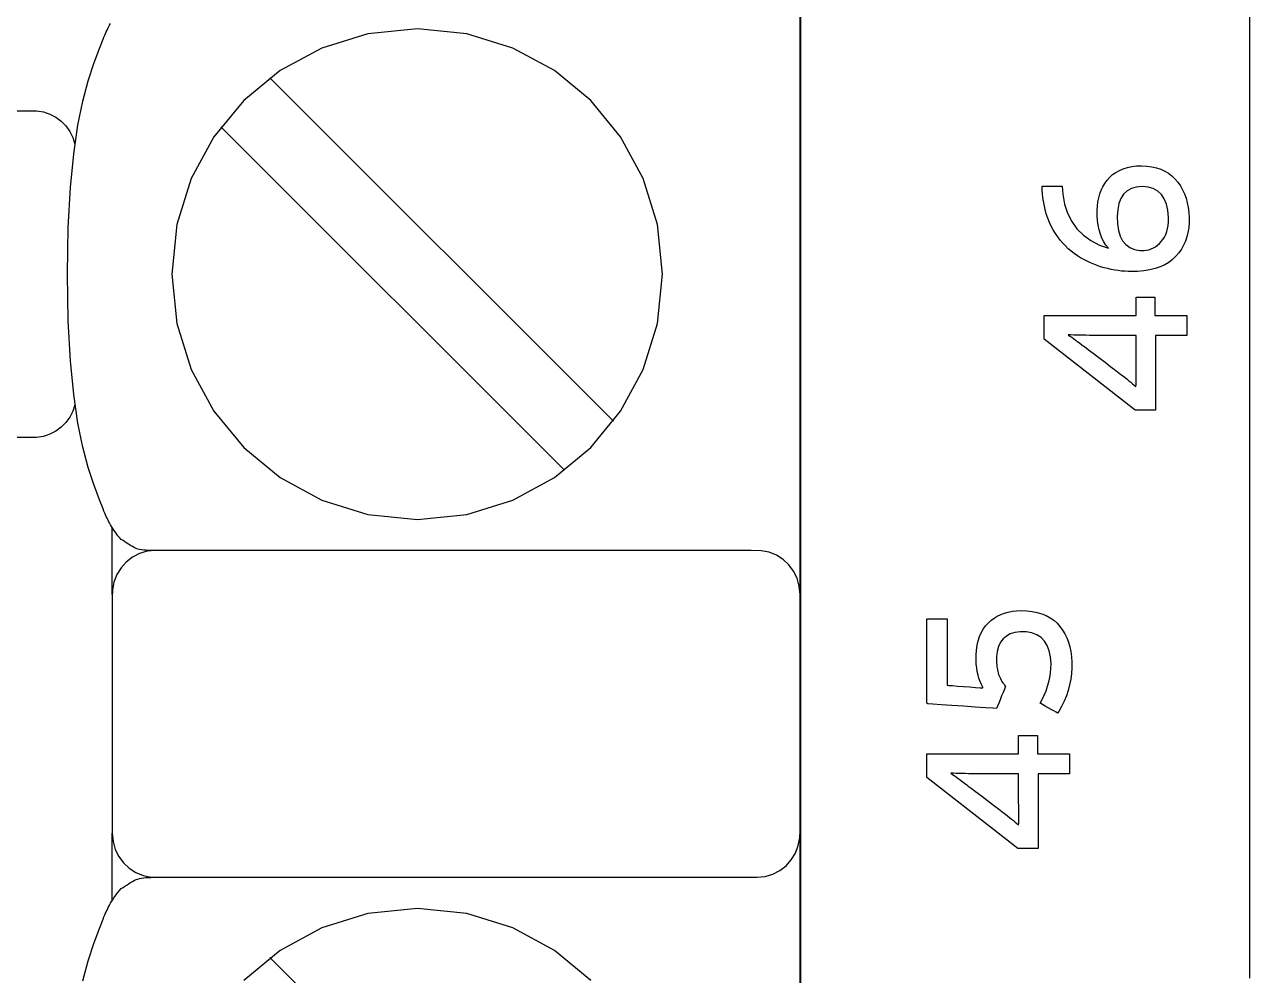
# Model space of a CAD drawing. Extents: x 1 to 47.7, y 0.2 to 35.
# Drawn here: x 37.144 to 37.978, y 17.557 to 18.205 of the extents above; entities that cross this region are included whole.
import ezdxf

# ---------------------------------------------------------------- set-up
doc = ezdxf.new("R2010")
doc.units = 0
doc.header["$MEASUREMENT"] = 0
for name, color, linetype in [('7_1__EMPTY_IO_BOARD_POSITI', 7, 'CONTINUOUS'), ('7_2___8__INDEPENDENT_INPUT', 7, 'CONTINUOUS'), ('7_3___8__OPTOISO_INDEPENDE', 7, 'CONTINUOUS'), ('7_4___24__OPTOISO_INDEPEND', 7, 'CONTINUOUS'), ('7_5___8__INDEPENDENT_INPUT', 7, 'CONTINUOUS'), ('7_6____8__INDEPENDENT_INPU', 7, 'CONTINUOUS'), ('7_7____8__OPTOISO_INDEPEND', 7, 'CONTINUOUS'), ('7_8____8__OPTOISO_INDEPEND', 7, 'CONTINUOUS'), ('8_0_____DWG', 7, 'CONTINUOUS')]:
    doc.layers.add(name, color=color, linetype=linetype)

msp = doc.modelspace()

# ---------------------------------------------------------------- linework, layer by layer
at = {"layer": '7_1__EMPTY_IO_BOARD_POSITI'}
msp.add_lwpolyline([(37.67232, 18.86319), (37.67232, 18.82054), (37.67232, 18.7737), (37.67232, 18.72281), (37.67232, 18.66803), (37.67232, 18.60951), (37.67232, 18.54741), (37.67232, 18.48187), (37.67232, 18.41306), (37.67232, 18.34112), (37.67232, 18.2662), (37.67232, 18.18847), (37.67232, 18.10807), (37.67232, 18.02516), (37.67232, 17.93988), (37.67232, 17.8524), (37.67232, 17.76286), (37.67232, 17.67142), (37.67232, 17.48344)], dxfattribs=at)
at = {"layer": '7_2___8__INDEPENDENT_INPUT'}
for points in [[(37.67225, 17.54006), (37.67225, 17.67347), (37.67225, 17.80331), (37.67225, 17.92914), (37.67225, 18.05052), (37.67225, 18.167), (37.67225, 18.27814), (37.67225, 18.38348), (37.67225, 18.48259), (37.67225, 18.57502), (37.67225, 18.66032), (37.67225, 18.70016), (37.67225, 18.73805), (37.67225, 18.77394), (37.67225, 18.80776), (37.67225, 18.83947), (37.67225, 18.86901)], [(37.23257, 17.84659), (37.23107, 17.84659), (37.2295, 17.84662), (37.2279, 17.84666), (37.2263, 17.84674), (37.22474, 17.84687), (37.22326, 17.84704), (37.22188, 17.84726), (37.22066, 17.84756), (37.21952, 17.84798), (37.21827, 17.84857), (37.21702, 17.84926), (37.21575, 17.85002), (37.21448, 17.85083), (37.21321, 17.85166), (37.21194, 17.8525), (37.21068, 17.85333), (37.20943, 17.85413), (37.20828, 17.85535), (37.20721, 17.85666), (37.20622, 17.85794), (37.20529, 17.8592), (37.20443, 17.86044), (37.20362, 17.86168), (37.20286, 17.86291), (37.20215, 17.86414), (37.20149, 17.86537), (37.20087, 17.86654), (37.20031, 17.86764), (37.19978, 17.86869), (37.19927, 17.86976), (37.19876, 17.87087), (37.19824, 17.87206), (37.19767, 17.87339), (37.19706, 17.87489), (37.19457, 17.88121), (37.19076, 17.89149), (37.18695, 17.90328), (37.18328, 17.91709), (37.17992, 17.93347), (37.17704, 17.95293), (37.17478, 17.976), (37.17331, 18.0032), (37.17278, 18.03506), (37.17331, 18.06692), (37.17478, 18.09412), (37.17704, 18.11719), (37.17992, 18.13665), (37.18328, 18.15302), (37.18695, 18.16684), (37.19076, 18.17863), (37.19457, 18.18891), (37.19706, 18.19522), (37.19767, 18.19672), (37.19824, 18.19805), (37.19876, 18.19925), (37.19927, 18.20036), (37.19978, 18.20142), (37.20031, 18.20248), (37.20087, 18.20357), (37.20149, 18.20474), (37.20215, 18.20598)], [(37.54493, 17.93471), (37.31067, 18.16898)], [(37.112, 18.14643), (37.14424, 18.14643), (37.15174, 18.14636), (37.1564, 18.14563), (37.16079, 18.14418), (37.16483, 18.14207), (37.16847, 18.13936), (37.17166, 18.13611), (37.17433, 18.13239), (37.17643, 18.12826), (37.1779, 18.12378)], [(37.51151, 17.90129), (37.27725, 18.13555)], [(37.1779, 17.946), (37.17641, 17.94157), (37.17429, 17.93748), (37.1716, 17.93379), (37.16841, 17.93058), (37.16477, 17.9279), (37.16073, 17.92581), (37.15637, 17.92438), (37.15173, 17.92366), (37.14424, 17.92359), (37.112, 17.92359)], [(37.20333, 17.8166), (37.20333, 17.86215)], [(37.20333, 17.6082), (37.20333, 17.65374)], [(37.18328, 17.55302), (37.18695, 17.56684), (37.19076, 17.57862), (37.19457, 17.5889), (37.19706, 17.59522), (37.19767, 17.59672), (37.19824, 17.59805), (37.19876, 17.59925), (37.19927, 17.60036), (37.19978, 17.60142), (37.20031, 17.60248), (37.20087, 17.60357), (37.20149, 17.60474), (37.20215, 17.60597), (37.20286, 17.60721), (37.20362, 17.60843), (37.20443, 17.60967), (37.20529, 17.61091), (37.20622, 17.61217), (37.20721, 17.61345), (37.20828, 17.61476), (37.20943, 17.61599), (37.21068, 17.61678), (37.21194, 17.61761), (37.21321, 17.61845), (37.21448, 17.61929), (37.21575, 17.62009), (37.21702, 17.62085), (37.21827, 17.62154), (37.21952, 17.62214), (37.22066, 17.62256), (37.22188, 17.62287), (37.22326, 17.62312), (37.22474, 17.62333), (37.2263, 17.62349), (37.2279, 17.6236), (37.2295, 17.62368), (37.23107, 17.62373), (37.23257, 17.62374)], [(37.52943, 17.55339), (37.50471, 17.57382), (37.47633, 17.58924), (37.44496, 17.59899), (37.41128, 17.60239), (37.37757, 17.59899), (37.34616, 17.58924), (37.31772, 17.57382), (37.29293, 17.55339)], [(37.54493, 17.33471), (37.31067, 17.56897)]]:
    msp.add_lwpolyline(points, dxfattribs=at)
for points in [[(37.41128, 17.86771), (37.44496, 17.87111), (37.47633, 17.88086), (37.50471, 17.89629), (37.52943, 17.91673), (37.54983, 17.94151), (37.56523, 17.96995), (37.57496, 18.00138), (37.57835, 18.03513), (37.57496, 18.06883), (37.56523, 18.10022), (37.54983, 18.12863), (37.52943, 18.15339), (37.50471, 18.17382), (37.47633, 18.18925), (37.44496, 18.199), (37.41128, 18.2024), (37.37757, 18.199), (37.34616, 18.18925), (37.31772, 18.17382), (37.29293, 18.15339), (37.27246, 18.12863), (37.25701, 18.10022), (37.24723, 18.06883), (37.24383, 18.03513), (37.24723, 18.00138), (37.25701, 17.96995), (37.27246, 17.94151), (37.29293, 17.91673), (37.31772, 17.89629), (37.34616, 17.88086), (37.37757, 17.87111)], [(37.23257, 17.84659), (37.22701, 17.84605), (37.2218, 17.84449), (37.21705, 17.84202), (37.21284, 17.83874), (37.20928, 17.83474), (37.20647, 17.83014), (37.20449, 17.82502), (37.20346, 17.81949), (37.20333, 17.81497), (37.20333, 17.80317), (37.20333, 17.78262), (37.20333, 17.7565), (37.20333, 17.72799), (37.20333, 17.70028), (37.20333, 17.67655), (37.20333, 17.65997), (37.20333, 17.65374), (37.20385, 17.64804), (37.20537, 17.6427), (37.20777, 17.63783), (37.21097, 17.63351), (37.21487, 17.62986), (37.21936, 17.62697), (37.22435, 17.62494), (37.22975, 17.62388), (37.23666, 17.62374), (37.26639, 17.62374), (37.31816, 17.62374), (37.38397, 17.62374), (37.45578, 17.62374), (37.52559, 17.62374), (37.58538, 17.62374), (37.62714, 17.62374), (37.64283, 17.62374), (37.6484, 17.62428), (37.6536, 17.62584), (37.65836, 17.62831), (37.66256, 17.63159), (37.66612, 17.63559), (37.66894, 17.6402), (37.67091, 17.64532), (37.67194, 17.65085), (37.67208, 17.65537), (37.67208, 17.66717), (37.67208, 17.68772), (37.67208, 17.71384), (37.67208, 17.74235), (37.67208, 17.77006), (37.67208, 17.79379), (37.67208, 17.81037), (37.67208, 17.8166), (37.67155, 17.8223), (37.67003, 17.82763), (37.66763, 17.83251), (37.66443, 17.83682), (37.66054, 17.84048), (37.65604, 17.84336), (37.65105, 17.84539), (37.64565, 17.84645), (37.63874, 17.84659), (37.60901, 17.84659), (37.55724, 17.84659), (37.49144, 17.84659), (37.41962, 17.84659), (37.34981, 17.84659), (37.29002, 17.84659), (37.24827, 17.84659)]]:
    msp.add_lwpolyline(points, close=True, dxfattribs=at)
at = {"layer": '7_3___8__OPTOISO_INDEPENDE'}
for points in [[(37.67225, 17.54006), (37.67225, 17.67347), (37.67225, 17.80331), (37.67225, 17.92914), (37.67225, 18.05052), (37.67225, 18.167), (37.67225, 18.27814), (37.67225, 18.38348), (37.67225, 18.48259), (37.67225, 18.57502), (37.67225, 18.66032), (37.67225, 18.70016), (37.67225, 18.73805), (37.67225, 18.77394), (37.67225, 18.80776), (37.67225, 18.83947), (37.67225, 18.86901)], [(37.23257, 17.84659), (37.23107, 17.84659), (37.2295, 17.84662), (37.2279, 17.84666), (37.2263, 17.84674), (37.22474, 17.84687), (37.22326, 17.84704), (37.22188, 17.84726), (37.22066, 17.84756), (37.21952, 17.84798), (37.21827, 17.84857), (37.21702, 17.84926), (37.21575, 17.85002), (37.21448, 17.85083), (37.21321, 17.85166), (37.21194, 17.8525), (37.21068, 17.85333), (37.20943, 17.85413), (37.20828, 17.85535), (37.20721, 17.85666), (37.20622, 17.85794), (37.20529, 17.8592), (37.20443, 17.86044), (37.20362, 17.86168), (37.20286, 17.86291), (37.20215, 17.86414), (37.20149, 17.86537), (37.20087, 17.86654), (37.20031, 17.86764), (37.19978, 17.86869), (37.19927, 17.86976), (37.19876, 17.87087), (37.19824, 17.87206), (37.19767, 17.87339), (37.19706, 17.87489), (37.19457, 17.88121), (37.19076, 17.89149), (37.18695, 17.90328), (37.18328, 17.91709), (37.17992, 17.93347), (37.17704, 17.95293), (37.17478, 17.976), (37.17331, 18.0032), (37.17278, 18.03506), (37.17331, 18.06692), (37.17478, 18.09412), (37.17704, 18.11719), (37.17992, 18.13665), (37.18328, 18.15302), (37.18695, 18.16684), (37.19076, 18.17863), (37.19457, 18.18891), (37.19706, 18.19522), (37.19767, 18.19672), (37.19824, 18.19805), (37.19876, 18.19925), (37.19927, 18.20036), (37.19978, 18.20142), (37.20031, 18.20248), (37.20087, 18.20357), (37.20149, 18.20474), (37.20215, 18.20598)], [(37.54493, 17.93471), (37.31067, 18.16898)], [(37.112, 18.14643), (37.14424, 18.14643), (37.15174, 18.14636), (37.1564, 18.14563), (37.16079, 18.14418), (37.16483, 18.14207), (37.16847, 18.13936), (37.17166, 18.13611), (37.17433, 18.13239), (37.17643, 18.12826), (37.1779, 18.12378)], [(37.51151, 17.90129), (37.27725, 18.13555)], [(37.1779, 17.946), (37.17641, 17.94157), (37.17429, 17.93748), (37.1716, 17.93379), (37.16841, 17.93058), (37.16477, 17.9279), (37.16073, 17.92581), (37.15637, 17.92438), (37.15173, 17.92366), (37.14424, 17.92359), (37.112, 17.92359)], [(37.20333, 17.8166), (37.20333, 17.86215)], [(37.20333, 17.6082), (37.20333, 17.65374)], [(37.18328, 17.55302), (37.18695, 17.56684), (37.19076, 17.57862), (37.19457, 17.5889), (37.19706, 17.59522), (37.19767, 17.59672), (37.19824, 17.59805), (37.19876, 17.59925), (37.19927, 17.60036), (37.19978, 17.60142), (37.20031, 17.60248), (37.20087, 17.60357), (37.20149, 17.60474), (37.20215, 17.60597), (37.20286, 17.60721), (37.20362, 17.60843), (37.20443, 17.60967), (37.20529, 17.61091), (37.20622, 17.61217), (37.20721, 17.61345), (37.20828, 17.61476), (37.20943, 17.61599), (37.21068, 17.61678), (37.21194, 17.61761), (37.21321, 17.61845), (37.21448, 17.61929), (37.21575, 17.62009), (37.21702, 17.62085), (37.21827, 17.62154), (37.21952, 17.62214), (37.22066, 17.62256), (37.22188, 17.62287), (37.22326, 17.62312), (37.22474, 17.62333), (37.2263, 17.62349), (37.2279, 17.6236), (37.2295, 17.62368), (37.23107, 17.62373), (37.23257, 17.62374)], [(37.52943, 17.55339), (37.50471, 17.57382), (37.47633, 17.58924), (37.44496, 17.59899), (37.41128, 17.60239), (37.37757, 17.59899), (37.34616, 17.58924), (37.31772, 17.57382), (37.29293, 17.55339)], [(37.54493, 17.33471), (37.31067, 17.56897)]]:
    msp.add_lwpolyline(points, dxfattribs=at)
for points in [[(37.41128, 17.86771), (37.44496, 17.87111), (37.47633, 17.88086), (37.50471, 17.89629), (37.52943, 17.91673), (37.54983, 17.94151), (37.56523, 17.96995), (37.57496, 18.00138), (37.57835, 18.03513), (37.57496, 18.06883), (37.56523, 18.10022), (37.54983, 18.12863), (37.52943, 18.15339), (37.50471, 18.17382), (37.47633, 18.18925), (37.44496, 18.199), (37.41128, 18.2024), (37.37757, 18.199), (37.34616, 18.18925), (37.31772, 18.17382), (37.29293, 18.15339), (37.27246, 18.12863), (37.25701, 18.10022), (37.24723, 18.06883), (37.24383, 18.03513), (37.24723, 18.00138), (37.25701, 17.96995), (37.27246, 17.94151), (37.29293, 17.91673), (37.31772, 17.89629), (37.34616, 17.88086), (37.37757, 17.87111)], [(37.23257, 17.84659), (37.22701, 17.84605), (37.2218, 17.84449), (37.21705, 17.84202), (37.21284, 17.83874), (37.20928, 17.83474), (37.20647, 17.83014), (37.20449, 17.82502), (37.20346, 17.81949), (37.20333, 17.81497), (37.20333, 17.80317), (37.20333, 17.78262), (37.20333, 17.7565), (37.20333, 17.72799), (37.20333, 17.70028), (37.20333, 17.67655), (37.20333, 17.65997), (37.20333, 17.65374), (37.20385, 17.64804), (37.20537, 17.6427), (37.20777, 17.63783), (37.21097, 17.63351), (37.21487, 17.62986), (37.21936, 17.62697), (37.22435, 17.62494), (37.22975, 17.62388), (37.23666, 17.62374), (37.26639, 17.62374), (37.31816, 17.62374), (37.38397, 17.62374), (37.45578, 17.62374), (37.52559, 17.62374), (37.58538, 17.62374), (37.62714, 17.62374), (37.64283, 17.62374), (37.6484, 17.62428), (37.6536, 17.62584), (37.65836, 17.62831), (37.66256, 17.63159), (37.66612, 17.63559), (37.66894, 17.6402), (37.67091, 17.64532), (37.67194, 17.65085), (37.67208, 17.65537), (37.67208, 17.66717), (37.67208, 17.68772), (37.67208, 17.71384), (37.67208, 17.74235), (37.67208, 17.77006), (37.67208, 17.79379), (37.67208, 17.81037), (37.67208, 17.8166), (37.67155, 17.8223), (37.67003, 17.82763), (37.66763, 17.83251), (37.66443, 17.83682), (37.66054, 17.84048), (37.65604, 17.84336), (37.65105, 17.84539), (37.64565, 17.84645), (37.63874, 17.84659), (37.60901, 17.84659), (37.55724, 17.84659), (37.49144, 17.84659), (37.41962, 17.84659), (37.34981, 17.84659), (37.29002, 17.84659), (37.24827, 17.84659)]]:
    msp.add_lwpolyline(points, close=True, dxfattribs=at)
at = {"layer": '7_4___24__OPTOISO_INDEPEND'}
for points in [[(37.67225, 17.54006), (37.67225, 17.67347), (37.67225, 17.80331), (37.67225, 17.92914), (37.67225, 18.05052), (37.67225, 18.167), (37.67225, 18.27814), (37.67225, 18.38348), (37.67225, 18.48259), (37.67225, 18.57502), (37.67225, 18.66032), (37.67225, 18.70016), (37.67225, 18.73805), (37.67225, 18.77394), (37.67225, 18.80776), (37.67225, 18.83947), (37.67225, 18.86901)], [(37.23257, 17.84659), (37.23107, 17.84659), (37.2295, 17.84662), (37.2279, 17.84666), (37.2263, 17.84674), (37.22474, 17.84687), (37.22326, 17.84704), (37.22188, 17.84726), (37.22066, 17.84756), (37.21952, 17.84798), (37.21827, 17.84857), (37.21702, 17.84926), (37.21575, 17.85002), (37.21448, 17.85083), (37.21321, 17.85166), (37.21194, 17.8525), (37.21068, 17.85333), (37.20943, 17.85413), (37.20828, 17.85535), (37.20721, 17.85666), (37.20622, 17.85794), (37.20529, 17.8592), (37.20443, 17.86044), (37.20362, 17.86168), (37.20286, 17.86291), (37.20215, 17.86414), (37.20149, 17.86537), (37.20087, 17.86654), (37.20031, 17.86764), (37.19978, 17.86869), (37.19927, 17.86976), (37.19876, 17.87087), (37.19824, 17.87206), (37.19767, 17.87339), (37.19706, 17.87489), (37.19457, 17.88121), (37.19076, 17.89149), (37.18695, 17.90328), (37.18328, 17.91709), (37.17992, 17.93347), (37.17704, 17.95293), (37.17478, 17.976), (37.17331, 18.0032), (37.17278, 18.03506), (37.17331, 18.06692), (37.17478, 18.09412), (37.17704, 18.11719), (37.17992, 18.13665), (37.18328, 18.15302), (37.18695, 18.16684), (37.19076, 18.17863), (37.19457, 18.18891), (37.19706, 18.19522), (37.19767, 18.19672), (37.19824, 18.19805), (37.19876, 18.19925), (37.19927, 18.20036), (37.19978, 18.20142), (37.20031, 18.20248), (37.20087, 18.20357), (37.20149, 18.20474), (37.20215, 18.20598)], [(37.54493, 17.93471), (37.31067, 18.16898)], [(37.112, 18.14643), (37.14424, 18.14643), (37.15174, 18.14636), (37.1564, 18.14563), (37.16079, 18.14418), (37.16483, 18.14207), (37.16847, 18.13936), (37.17166, 18.13611), (37.17433, 18.13239), (37.17643, 18.12826), (37.1779, 18.12378)], [(37.51151, 17.90129), (37.27725, 18.13555)], [(37.1779, 17.946), (37.17641, 17.94157), (37.17429, 17.93748), (37.1716, 17.93379), (37.16841, 17.93058), (37.16477, 17.9279), (37.16073, 17.92581), (37.15637, 17.92438), (37.15173, 17.92366), (37.14424, 17.92359), (37.112, 17.92359)], [(37.20333, 17.8166), (37.20333, 17.86215)], [(37.20333, 17.6082), (37.20333, 17.65374)], [(37.18328, 17.55302), (37.18695, 17.56684), (37.19076, 17.57862), (37.19457, 17.5889), (37.19706, 17.59522), (37.19767, 17.59672), (37.19824, 17.59805), (37.19876, 17.59925), (37.19927, 17.60036), (37.19978, 17.60142), (37.20031, 17.60248), (37.20087, 17.60357), (37.20149, 17.60474), (37.20215, 17.60597), (37.20286, 17.60721), (37.20362, 17.60843), (37.20443, 17.60967), (37.20529, 17.61091), (37.20622, 17.61217), (37.20721, 17.61345), (37.20828, 17.61476), (37.20943, 17.61599), (37.21068, 17.61678), (37.21194, 17.61761), (37.21321, 17.61845), (37.21448, 17.61929), (37.21575, 17.62009), (37.21702, 17.62085), (37.21827, 17.62154), (37.21952, 17.62214), (37.22066, 17.62256), (37.22188, 17.62287), (37.22326, 17.62312), (37.22474, 17.62333), (37.2263, 17.62349), (37.2279, 17.6236), (37.2295, 17.62368), (37.23107, 17.62373), (37.23257, 17.62374)], [(37.52943, 17.55339), (37.50471, 17.57382), (37.47633, 17.58924), (37.44496, 17.59899), (37.41128, 17.60239), (37.37757, 17.59899), (37.34616, 17.58924), (37.31772, 17.57382), (37.29293, 17.55339)], [(37.54493, 17.33471), (37.31067, 17.56897)]]:
    msp.add_lwpolyline(points, dxfattribs=at)
for points in [[(37.41128, 17.86771), (37.44496, 17.87111), (37.47633, 17.88086), (37.50471, 17.89629), (37.52943, 17.91673), (37.54983, 17.94151), (37.56523, 17.96995), (37.57496, 18.00138), (37.57835, 18.03513), (37.57496, 18.06883), (37.56523, 18.10022), (37.54983, 18.12863), (37.52943, 18.15339), (37.50471, 18.17382), (37.47633, 18.18925), (37.44496, 18.199), (37.41128, 18.2024), (37.37757, 18.199), (37.34616, 18.18925), (37.31772, 18.17382), (37.29293, 18.15339), (37.27246, 18.12863), (37.25701, 18.10022), (37.24723, 18.06883), (37.24383, 18.03513), (37.24723, 18.00138), (37.25701, 17.96995), (37.27246, 17.94151), (37.29293, 17.91673), (37.31772, 17.89629), (37.34616, 17.88086), (37.37757, 17.87111)], [(37.23257, 17.84659), (37.22701, 17.84605), (37.2218, 17.84449), (37.21705, 17.84202), (37.21284, 17.83874), (37.20928, 17.83474), (37.20647, 17.83014), (37.20449, 17.82502), (37.20346, 17.81949), (37.20333, 17.81497), (37.20333, 17.80317), (37.20333, 17.78262), (37.20333, 17.7565), (37.20333, 17.72799), (37.20333, 17.70028), (37.20333, 17.67655), (37.20333, 17.65997), (37.20333, 17.65374), (37.20385, 17.64804), (37.20537, 17.6427), (37.20777, 17.63783), (37.21097, 17.63351), (37.21487, 17.62986), (37.21936, 17.62697), (37.22435, 17.62494), (37.22975, 17.62388), (37.23666, 17.62374), (37.26639, 17.62374), (37.31816, 17.62374), (37.38397, 17.62374), (37.45578, 17.62374), (37.52559, 17.62374), (37.58538, 17.62374), (37.62714, 17.62374), (37.64283, 17.62374), (37.6484, 17.62428), (37.6536, 17.62584), (37.65836, 17.62831), (37.66256, 17.63159), (37.66612, 17.63559), (37.66894, 17.6402), (37.67091, 17.64532), (37.67194, 17.65085), (37.67208, 17.65537), (37.67208, 17.66717), (37.67208, 17.68772), (37.67208, 17.71384), (37.67208, 17.74235), (37.67208, 17.77006), (37.67208, 17.79379), (37.67208, 17.81037), (37.67208, 17.8166), (37.67155, 17.8223), (37.67003, 17.82763), (37.66763, 17.83251), (37.66443, 17.83682), (37.66054, 17.84048), (37.65604, 17.84336), (37.65105, 17.84539), (37.64565, 17.84645), (37.63874, 17.84659), (37.60901, 17.84659), (37.55724, 17.84659), (37.49144, 17.84659), (37.41962, 17.84659), (37.34981, 17.84659), (37.29002, 17.84659), (37.24827, 17.84659)]]:
    msp.add_lwpolyline(points, close=True, dxfattribs=at)
at = {"layer": '7_5___8__INDEPENDENT_INPUT'}
for points in [[(37.67225, 17.54006), (37.67225, 17.67347), (37.67225, 17.80331), (37.67225, 17.92914), (37.67225, 18.05052), (37.67225, 18.167), (37.67225, 18.27814), (37.67225, 18.38348), (37.67225, 18.48259), (37.67225, 18.57502), (37.67225, 18.66032), (37.67225, 18.70016), (37.67225, 18.73805), (37.67225, 18.77394), (37.67225, 18.80776), (37.67225, 18.83947), (37.67225, 18.86901)], [(37.23257, 17.84659), (37.23107, 17.84659), (37.2295, 17.84662), (37.2279, 17.84666), (37.2263, 17.84674), (37.22474, 17.84687), (37.22326, 17.84704), (37.22188, 17.84726), (37.22066, 17.84756), (37.21952, 17.84798), (37.21827, 17.84857), (37.21702, 17.84926), (37.21575, 17.85002), (37.21448, 17.85083), (37.21321, 17.85166), (37.21194, 17.8525), (37.21068, 17.85333), (37.20943, 17.85413), (37.20828, 17.85535), (37.20721, 17.85666), (37.20622, 17.85794), (37.20529, 17.8592), (37.20443, 17.86044), (37.20362, 17.86168), (37.20286, 17.86291), (37.20215, 17.86414), (37.20149, 17.86537), (37.20087, 17.86654), (37.20031, 17.86764), (37.19978, 17.86869), (37.19927, 17.86976), (37.19876, 17.87087), (37.19824, 17.87206), (37.19767, 17.87339), (37.19706, 17.87489), (37.19457, 17.88121), (37.19076, 17.89149), (37.18695, 17.90328), (37.18328, 17.91709), (37.17992, 17.93347), (37.17704, 17.95293), (37.17478, 17.976), (37.17331, 18.0032), (37.17278, 18.03506), (37.17331, 18.06692), (37.17478, 18.09412), (37.17704, 18.11719), (37.17992, 18.13665), (37.18328, 18.15302), (37.18695, 18.16684), (37.19076, 18.17863), (37.19457, 18.18891), (37.19706, 18.19522), (37.19767, 18.19672), (37.19824, 18.19805), (37.19876, 18.19925), (37.19927, 18.20036), (37.19978, 18.20142), (37.20031, 18.20248), (37.20087, 18.20357), (37.20149, 18.20474), (37.20215, 18.20598)], [(37.54493, 17.93471), (37.31067, 18.16898)], [(37.112, 18.14643), (37.14424, 18.14643), (37.15174, 18.14636), (37.1564, 18.14563), (37.16079, 18.14418), (37.16483, 18.14207), (37.16847, 18.13936), (37.17166, 18.13611), (37.17433, 18.13239), (37.17643, 18.12826), (37.1779, 18.12378)], [(37.51151, 17.90129), (37.27725, 18.13555)], [(37.1779, 17.946), (37.17641, 17.94157), (37.17429, 17.93748), (37.1716, 17.93379), (37.16841, 17.93058), (37.16477, 17.9279), (37.16073, 17.92581), (37.15637, 17.92438), (37.15173, 17.92366), (37.14424, 17.92359), (37.112, 17.92359)], [(37.20333, 17.8166), (37.20333, 17.86215)], [(37.20333, 17.6082), (37.20333, 17.65374)], [(37.18328, 17.55302), (37.18695, 17.56684), (37.19076, 17.57862), (37.19457, 17.5889), (37.19706, 17.59522), (37.19767, 17.59672), (37.19824, 17.59805), (37.19876, 17.59925), (37.19927, 17.60036), (37.19978, 17.60142), (37.20031, 17.60248), (37.20087, 17.60357), (37.20149, 17.60474), (37.20215, 17.60597), (37.20286, 17.60721), (37.20362, 17.60843), (37.20443, 17.60967), (37.20529, 17.61091), (37.20622, 17.61217), (37.20721, 17.61345), (37.20828, 17.61476), (37.20943, 17.61599), (37.21068, 17.61678), (37.21194, 17.61761), (37.21321, 17.61845), (37.21448, 17.61929), (37.21575, 17.62009), (37.21702, 17.62085), (37.21827, 17.62154), (37.21952, 17.62214), (37.22066, 17.62256), (37.22188, 17.62287), (37.22326, 17.62312), (37.22474, 17.62333), (37.2263, 17.62349), (37.2279, 17.6236), (37.2295, 17.62368), (37.23107, 17.62373), (37.23257, 17.62374)], [(37.52943, 17.55339), (37.50471, 17.57382), (37.47633, 17.58924), (37.44496, 17.59899), (37.41128, 17.60239), (37.37757, 17.59899), (37.34616, 17.58924), (37.31772, 17.57382), (37.29293, 17.55339)], [(37.54493, 17.33471), (37.31067, 17.56897)]]:
    msp.add_lwpolyline(points, dxfattribs=at)
for points in [[(37.41128, 17.86771), (37.44496, 17.87111), (37.47633, 17.88086), (37.50471, 17.89629), (37.52943, 17.91673), (37.54983, 17.94151), (37.56523, 17.96995), (37.57496, 18.00138), (37.57835, 18.03513), (37.57496, 18.06883), (37.56523, 18.10022), (37.54983, 18.12863), (37.52943, 18.15339), (37.50471, 18.17382), (37.47633, 18.18925), (37.44496, 18.199), (37.41128, 18.2024), (37.37757, 18.199), (37.34616, 18.18925), (37.31772, 18.17382), (37.29293, 18.15339), (37.27246, 18.12863), (37.25701, 18.10022), (37.24723, 18.06883), (37.24383, 18.03513), (37.24723, 18.00138), (37.25701, 17.96995), (37.27246, 17.94151), (37.29293, 17.91673), (37.31772, 17.89629), (37.34616, 17.88086), (37.37757, 17.87111)], [(37.23257, 17.84659), (37.22701, 17.84605), (37.2218, 17.84449), (37.21705, 17.84202), (37.21284, 17.83874), (37.20928, 17.83474), (37.20647, 17.83014), (37.20449, 17.82502), (37.20346, 17.81949), (37.20333, 17.81497), (37.20333, 17.80317), (37.20333, 17.78262), (37.20333, 17.7565), (37.20333, 17.72799), (37.20333, 17.70028), (37.20333, 17.67655), (37.20333, 17.65997), (37.20333, 17.65374), (37.20385, 17.64804), (37.20537, 17.6427), (37.20777, 17.63783), (37.21097, 17.63351), (37.21487, 17.62986), (37.21936, 17.62697), (37.22435, 17.62494), (37.22975, 17.62388), (37.23666, 17.62374), (37.26639, 17.62374), (37.31816, 17.62374), (37.38397, 17.62374), (37.45578, 17.62374), (37.52559, 17.62374), (37.58538, 17.62374), (37.62714, 17.62374), (37.64283, 17.62374), (37.6484, 17.62428), (37.6536, 17.62584), (37.65836, 17.62831), (37.66256, 17.63159), (37.66612, 17.63559), (37.66894, 17.6402), (37.67091, 17.64532), (37.67194, 17.65085), (37.67208, 17.65537), (37.67208, 17.66717), (37.67208, 17.68772), (37.67208, 17.71384), (37.67208, 17.74235), (37.67208, 17.77006), (37.67208, 17.79379), (37.67208, 17.81037), (37.67208, 17.8166), (37.67155, 17.8223), (37.67003, 17.82763), (37.66763, 17.83251), (37.66443, 17.83682), (37.66054, 17.84048), (37.65604, 17.84336), (37.65105, 17.84539), (37.64565, 17.84645), (37.63874, 17.84659), (37.60901, 17.84659), (37.55724, 17.84659), (37.49144, 17.84659), (37.41962, 17.84659), (37.34981, 17.84659), (37.29002, 17.84659), (37.24827, 17.84659)]]:
    msp.add_lwpolyline(points, close=True, dxfattribs=at)
at = {"layer": '7_6____8__INDEPENDENT_INPU'}
for points in [[(37.67225, 17.54006), (37.67225, 17.67347), (37.67225, 17.80331), (37.67225, 17.92914), (37.67225, 18.05052), (37.67225, 18.167), (37.67225, 18.27814), (37.67225, 18.38348), (37.67225, 18.48259), (37.67225, 18.57502), (37.67225, 18.66032), (37.67225, 18.70016), (37.67225, 18.73805), (37.67225, 18.77394), (37.67225, 18.80776), (37.67225, 18.83947), (37.67225, 18.86901)], [(37.23257, 17.84659), (37.23107, 17.84659), (37.2295, 17.84662), (37.2279, 17.84666), (37.2263, 17.84674), (37.22474, 17.84687), (37.22326, 17.84704), (37.22188, 17.84726), (37.22066, 17.84756), (37.21952, 17.84798), (37.21827, 17.84857), (37.21702, 17.84926), (37.21575, 17.85002), (37.21448, 17.85083), (37.21321, 17.85166), (37.21194, 17.8525), (37.21068, 17.85333), (37.20943, 17.85413), (37.20828, 17.85535), (37.20721, 17.85666), (37.20622, 17.85794), (37.20529, 17.8592), (37.20443, 17.86044), (37.20362, 17.86168), (37.20286, 17.86291), (37.20215, 17.86414), (37.20149, 17.86537), (37.20087, 17.86654), (37.20031, 17.86764), (37.19978, 17.86869), (37.19927, 17.86976), (37.19876, 17.87087), (37.19824, 17.87206), (37.19767, 17.87339), (37.19706, 17.87489), (37.19457, 17.88121), (37.19076, 17.89149), (37.18695, 17.90328), (37.18328, 17.91709), (37.17992, 17.93347), (37.17704, 17.95293), (37.17478, 17.976), (37.17331, 18.0032), (37.17278, 18.03506), (37.17331, 18.06692), (37.17478, 18.09412), (37.17704, 18.11719), (37.17992, 18.13665), (37.18328, 18.15302), (37.18695, 18.16684), (37.19076, 18.17863), (37.19457, 18.18891), (37.19706, 18.19522), (37.19767, 18.19672), (37.19824, 18.19805), (37.19876, 18.19925), (37.19927, 18.20036), (37.19978, 18.20142), (37.20031, 18.20248), (37.20087, 18.20357), (37.20149, 18.20474), (37.20215, 18.20598)], [(37.54493, 17.93471), (37.31067, 18.16898)], [(37.112, 18.14643), (37.14424, 18.14643), (37.15174, 18.14636), (37.1564, 18.14563), (37.16079, 18.14418), (37.16483, 18.14207), (37.16847, 18.13936), (37.17166, 18.13611), (37.17433, 18.13239), (37.17643, 18.12826), (37.1779, 18.12378)], [(37.51151, 17.90129), (37.27725, 18.13555)], [(37.1779, 17.946), (37.17641, 17.94157), (37.17429, 17.93748), (37.1716, 17.93379), (37.16841, 17.93058), (37.16477, 17.9279), (37.16073, 17.92581), (37.15637, 17.92438), (37.15173, 17.92366), (37.14424, 17.92359), (37.112, 17.92359)], [(37.20333, 17.8166), (37.20333, 17.86215)], [(37.20333, 17.6082), (37.20333, 17.65374)], [(37.18328, 17.55302), (37.18695, 17.56684), (37.19076, 17.57862), (37.19457, 17.5889), (37.19706, 17.59522), (37.19767, 17.59672), (37.19824, 17.59805), (37.19876, 17.59925), (37.19927, 17.60036), (37.19978, 17.60142), (37.20031, 17.60248), (37.20087, 17.60357), (37.20149, 17.60474), (37.20215, 17.60597), (37.20286, 17.60721), (37.20362, 17.60843), (37.20443, 17.60967), (37.20529, 17.61091), (37.20622, 17.61217), (37.20721, 17.61345), (37.20828, 17.61476), (37.20943, 17.61599), (37.21068, 17.61678), (37.21194, 17.61761), (37.21321, 17.61845), (37.21448, 17.61929), (37.21575, 17.62009), (37.21702, 17.62085), (37.21827, 17.62154), (37.21952, 17.62214), (37.22066, 17.62256), (37.22188, 17.62287), (37.22326, 17.62312), (37.22474, 17.62333), (37.2263, 17.62349), (37.2279, 17.6236), (37.2295, 17.62368), (37.23107, 17.62373), (37.23257, 17.62374)], [(37.52943, 17.55339), (37.50471, 17.57382), (37.47633, 17.58924), (37.44496, 17.59899), (37.41128, 17.60239), (37.37757, 17.59899), (37.34616, 17.58924), (37.31772, 17.57382), (37.29293, 17.55339)], [(37.54493, 17.33471), (37.31067, 17.56897)]]:
    msp.add_lwpolyline(points, dxfattribs=at)
for points in [[(37.41128, 17.86771), (37.44496, 17.87111), (37.47633, 17.88086), (37.50471, 17.89629), (37.52943, 17.91673), (37.54983, 17.94151), (37.56523, 17.96995), (37.57496, 18.00138), (37.57835, 18.03513), (37.57496, 18.06883), (37.56523, 18.10022), (37.54983, 18.12863), (37.52943, 18.15339), (37.50471, 18.17382), (37.47633, 18.18925), (37.44496, 18.199), (37.41128, 18.2024), (37.37757, 18.199), (37.34616, 18.18925), (37.31772, 18.17382), (37.29293, 18.15339), (37.27246, 18.12863), (37.25701, 18.10022), (37.24723, 18.06883), (37.24383, 18.03513), (37.24723, 18.00138), (37.25701, 17.96995), (37.27246, 17.94151), (37.29293, 17.91673), (37.31772, 17.89629), (37.34616, 17.88086), (37.37757, 17.87111)], [(37.23257, 17.84659), (37.22701, 17.84605), (37.2218, 17.84449), (37.21705, 17.84202), (37.21284, 17.83874), (37.20928, 17.83474), (37.20647, 17.83014), (37.20449, 17.82502), (37.20346, 17.81949), (37.20333, 17.81497), (37.20333, 17.80317), (37.20333, 17.78262), (37.20333, 17.7565), (37.20333, 17.72799), (37.20333, 17.70028), (37.20333, 17.67655), (37.20333, 17.65997), (37.20333, 17.65374), (37.20385, 17.64804), (37.20537, 17.6427), (37.20777, 17.63783), (37.21097, 17.63351), (37.21487, 17.62986), (37.21936, 17.62697), (37.22435, 17.62494), (37.22975, 17.62388), (37.23666, 17.62374), (37.26639, 17.62374), (37.31816, 17.62374), (37.38397, 17.62374), (37.45578, 17.62374), (37.52559, 17.62374), (37.58538, 17.62374), (37.62714, 17.62374), (37.64283, 17.62374), (37.6484, 17.62428), (37.6536, 17.62584), (37.65836, 17.62831), (37.66256, 17.63159), (37.66612, 17.63559), (37.66894, 17.6402), (37.67091, 17.64532), (37.67194, 17.65085), (37.67208, 17.65537), (37.67208, 17.66717), (37.67208, 17.68772), (37.67208, 17.71384), (37.67208, 17.74235), (37.67208, 17.77006), (37.67208, 17.79379), (37.67208, 17.81037), (37.67208, 17.8166), (37.67155, 17.8223), (37.67003, 17.82763), (37.66763, 17.83251), (37.66443, 17.83682), (37.66054, 17.84048), (37.65604, 17.84336), (37.65105, 17.84539), (37.64565, 17.84645), (37.63874, 17.84659), (37.60901, 17.84659), (37.55724, 17.84659), (37.49144, 17.84659), (37.41962, 17.84659), (37.34981, 17.84659), (37.29002, 17.84659), (37.24827, 17.84659)]]:
    msp.add_lwpolyline(points, close=True, dxfattribs=at)
at = {"layer": '7_7____8__OPTOISO_INDEPEND'}
for points in [[(37.67225, 17.54006), (37.67225, 17.67347), (37.67225, 17.80331), (37.67225, 17.92914), (37.67225, 18.05052), (37.67225, 18.167), (37.67225, 18.27814), (37.67225, 18.38348), (37.67225, 18.48259), (37.67225, 18.57502), (37.67225, 18.66032), (37.67225, 18.70016), (37.67225, 18.73805), (37.67225, 18.77394), (37.67225, 18.80776), (37.67225, 18.83947), (37.67225, 18.86901)], [(37.23257, 17.84659), (37.23107, 17.84659), (37.2295, 17.84662), (37.2279, 17.84666), (37.2263, 17.84674), (37.22474, 17.84687), (37.22326, 17.84704), (37.22188, 17.84726), (37.22066, 17.84756), (37.21952, 17.84798), (37.21827, 17.84857), (37.21702, 17.84926), (37.21575, 17.85002), (37.21448, 17.85083), (37.21321, 17.85166), (37.21194, 17.8525), (37.21068, 17.85333), (37.20943, 17.85413), (37.20828, 17.85535), (37.20721, 17.85666), (37.20622, 17.85794), (37.20529, 17.8592), (37.20443, 17.86044), (37.20362, 17.86168), (37.20286, 17.86291), (37.20215, 17.86414), (37.20149, 17.86537), (37.20087, 17.86654), (37.20031, 17.86764), (37.19978, 17.86869), (37.19927, 17.86976), (37.19876, 17.87087), (37.19824, 17.87206), (37.19767, 17.87339), (37.19706, 17.87489), (37.19457, 17.88121), (37.19076, 17.89149), (37.18695, 17.90328), (37.18328, 17.91709), (37.17992, 17.93347), (37.17704, 17.95293), (37.17478, 17.976), (37.17331, 18.0032), (37.17278, 18.03506), (37.17331, 18.06692), (37.17478, 18.09412), (37.17704, 18.11719), (37.17992, 18.13665), (37.18328, 18.15302), (37.18695, 18.16684), (37.19076, 18.17863), (37.19457, 18.18891), (37.19706, 18.19522), (37.19767, 18.19672), (37.19824, 18.19805), (37.19876, 18.19925), (37.19927, 18.20036), (37.19978, 18.20142), (37.20031, 18.20248), (37.20087, 18.20357), (37.20149, 18.20474), (37.20215, 18.20598)], [(37.54493, 17.93471), (37.31067, 18.16898)], [(37.112, 18.14643), (37.14424, 18.14643), (37.15174, 18.14636), (37.1564, 18.14563), (37.16079, 18.14418), (37.16483, 18.14207), (37.16847, 18.13936), (37.17166, 18.13611), (37.17433, 18.13239), (37.17643, 18.12826), (37.1779, 18.12378)], [(37.51151, 17.90129), (37.27725, 18.13555)], [(37.1779, 17.946), (37.17641, 17.94157), (37.17429, 17.93748), (37.1716, 17.93379), (37.16841, 17.93058), (37.16477, 17.9279), (37.16073, 17.92581), (37.15637, 17.92438), (37.15173, 17.92366), (37.14424, 17.92359), (37.112, 17.92359)], [(37.20333, 17.8166), (37.20333, 17.86215)], [(37.20333, 17.6082), (37.20333, 17.65374)], [(37.18328, 17.55302), (37.18695, 17.56684), (37.19076, 17.57862), (37.19457, 17.5889), (37.19706, 17.59522), (37.19767, 17.59672), (37.19824, 17.59805), (37.19876, 17.59925), (37.19927, 17.60036), (37.19978, 17.60142), (37.20031, 17.60248), (37.20087, 17.60357), (37.20149, 17.60474), (37.20215, 17.60597), (37.20286, 17.60721), (37.20362, 17.60843), (37.20443, 17.60967), (37.20529, 17.61091), (37.20622, 17.61217), (37.20721, 17.61345), (37.20828, 17.61476), (37.20943, 17.61599), (37.21068, 17.61678), (37.21194, 17.61761), (37.21321, 17.61845), (37.21448, 17.61929), (37.21575, 17.62009), (37.21702, 17.62085), (37.21827, 17.62154), (37.21952, 17.62214), (37.22066, 17.62256), (37.22188, 17.62287), (37.22326, 17.62312), (37.22474, 17.62333), (37.2263, 17.62349), (37.2279, 17.6236), (37.2295, 17.62368), (37.23107, 17.62373), (37.23257, 17.62374)], [(37.52943, 17.55339), (37.50471, 17.57382), (37.47633, 17.58924), (37.44496, 17.59899), (37.41128, 17.60239), (37.37757, 17.59899), (37.34616, 17.58924), (37.31772, 17.57382), (37.29293, 17.55339)], [(37.54493, 17.33471), (37.31067, 17.56897)]]:
    msp.add_lwpolyline(points, dxfattribs=at)
for points in [[(37.41128, 17.86771), (37.44496, 17.87111), (37.47633, 17.88086), (37.50471, 17.89629), (37.52943, 17.91673), (37.54983, 17.94151), (37.56523, 17.96995), (37.57496, 18.00138), (37.57835, 18.03513), (37.57496, 18.06883), (37.56523, 18.10022), (37.54983, 18.12863), (37.52943, 18.15339), (37.50471, 18.17382), (37.47633, 18.18925), (37.44496, 18.199), (37.41128, 18.2024), (37.37757, 18.199), (37.34616, 18.18925), (37.31772, 18.17382), (37.29293, 18.15339), (37.27246, 18.12863), (37.25701, 18.10022), (37.24723, 18.06883), (37.24383, 18.03513), (37.24723, 18.00138), (37.25701, 17.96995), (37.27246, 17.94151), (37.29293, 17.91673), (37.31772, 17.89629), (37.34616, 17.88086), (37.37757, 17.87111)], [(37.23257, 17.84659), (37.22701, 17.84605), (37.2218, 17.84449), (37.21705, 17.84202), (37.21284, 17.83874), (37.20928, 17.83474), (37.20647, 17.83014), (37.20449, 17.82502), (37.20346, 17.81949), (37.20333, 17.81497), (37.20333, 17.80317), (37.20333, 17.78262), (37.20333, 17.7565), (37.20333, 17.72799), (37.20333, 17.70028), (37.20333, 17.67655), (37.20333, 17.65997), (37.20333, 17.65374), (37.20385, 17.64804), (37.20537, 17.6427), (37.20777, 17.63783), (37.21097, 17.63351), (37.21487, 17.62986), (37.21936, 17.62697), (37.22435, 17.62494), (37.22975, 17.62388), (37.23666, 17.62374), (37.26639, 17.62374), (37.31816, 17.62374), (37.38397, 17.62374), (37.45578, 17.62374), (37.52559, 17.62374), (37.58538, 17.62374), (37.62714, 17.62374), (37.64283, 17.62374), (37.6484, 17.62428), (37.6536, 17.62584), (37.65836, 17.62831), (37.66256, 17.63159), (37.66612, 17.63559), (37.66894, 17.6402), (37.67091, 17.64532), (37.67194, 17.65085), (37.67208, 17.65537), (37.67208, 17.66717), (37.67208, 17.68772), (37.67208, 17.71384), (37.67208, 17.74235), (37.67208, 17.77006), (37.67208, 17.79379), (37.67208, 17.81037), (37.67208, 17.8166), (37.67155, 17.8223), (37.67003, 17.82763), (37.66763, 17.83251), (37.66443, 17.83682), (37.66054, 17.84048), (37.65604, 17.84336), (37.65105, 17.84539), (37.64565, 17.84645), (37.63874, 17.84659), (37.60901, 17.84659), (37.55724, 17.84659), (37.49144, 17.84659), (37.41962, 17.84659), (37.34981, 17.84659), (37.29002, 17.84659), (37.24827, 17.84659)]]:
    msp.add_lwpolyline(points, close=True, dxfattribs=at)
at = {"layer": '7_8____8__OPTOISO_INDEPEND'}
for points in [[(37.67225, 17.54006), (37.67225, 17.67347), (37.67225, 17.80331), (37.67225, 17.92914), (37.67225, 18.05052), (37.67225, 18.167), (37.67225, 18.27814), (37.67225, 18.38348), (37.67225, 18.48259), (37.67225, 18.57502), (37.67225, 18.66032), (37.67225, 18.70016), (37.67225, 18.73805), (37.67225, 18.77394), (37.67225, 18.80776), (37.67225, 18.83947), (37.67225, 18.86901)], [(37.23257, 17.84659), (37.23107, 17.84659), (37.2295, 17.84662), (37.2279, 17.84666), (37.2263, 17.84674), (37.22474, 17.84687), (37.22326, 17.84704), (37.22188, 17.84726), (37.22066, 17.84756), (37.21952, 17.84798), (37.21827, 17.84857), (37.21702, 17.84926), (37.21575, 17.85002), (37.21448, 17.85083), (37.21321, 17.85166), (37.21194, 17.8525), (37.21068, 17.85333), (37.20943, 17.85413), (37.20828, 17.85535), (37.20721, 17.85666), (37.20622, 17.85794), (37.20529, 17.8592), (37.20443, 17.86044), (37.20362, 17.86168), (37.20286, 17.86291), (37.20215, 17.86414), (37.20149, 17.86537), (37.20087, 17.86654), (37.20031, 17.86764), (37.19978, 17.86869), (37.19927, 17.86976), (37.19876, 17.87087), (37.19824, 17.87206), (37.19767, 17.87339), (37.19706, 17.87489), (37.19457, 17.88121), (37.19076, 17.89149), (37.18695, 17.90328), (37.18328, 17.91709), (37.17992, 17.93347), (37.17704, 17.95293), (37.17478, 17.976), (37.17331, 18.0032), (37.17278, 18.03506), (37.17331, 18.06692), (37.17478, 18.09412), (37.17704, 18.11719), (37.17992, 18.13665), (37.18328, 18.15302), (37.18695, 18.16684), (37.19076, 18.17863), (37.19457, 18.18891), (37.19706, 18.19522), (37.19767, 18.19672), (37.19824, 18.19805), (37.19876, 18.19925), (37.19927, 18.20036), (37.19978, 18.20142), (37.20031, 18.20248), (37.20087, 18.20357), (37.20149, 18.20474), (37.20215, 18.20598)], [(37.54493, 17.93471), (37.31067, 18.16898)], [(37.112, 18.14643), (37.14424, 18.14643), (37.15174, 18.14636), (37.1564, 18.14563), (37.16079, 18.14418), (37.16483, 18.14207), (37.16847, 18.13936), (37.17166, 18.13611), (37.17433, 18.13239), (37.17643, 18.12826), (37.1779, 18.12378)], [(37.51151, 17.90129), (37.27725, 18.13555)], [(37.1779, 17.946), (37.17641, 17.94157), (37.17429, 17.93748), (37.1716, 17.93379), (37.16841, 17.93058), (37.16477, 17.9279), (37.16073, 17.92581), (37.15637, 17.92438), (37.15173, 17.92366), (37.14424, 17.92359), (37.112, 17.92359)], [(37.20333, 17.8166), (37.20333, 17.86215)], [(37.20333, 17.6082), (37.20333, 17.65374)], [(37.18328, 17.55302), (37.18695, 17.56684), (37.19076, 17.57862), (37.19457, 17.5889), (37.19706, 17.59522), (37.19767, 17.59672), (37.19824, 17.59805), (37.19876, 17.59925), (37.19927, 17.60036), (37.19978, 17.60142), (37.20031, 17.60248), (37.20087, 17.60357), (37.20149, 17.60474), (37.20215, 17.60597), (37.20286, 17.60721), (37.20362, 17.60843), (37.20443, 17.60967), (37.20529, 17.61091), (37.20622, 17.61217), (37.20721, 17.61345), (37.20828, 17.61476), (37.20943, 17.61599), (37.21068, 17.61678), (37.21194, 17.61761), (37.21321, 17.61845), (37.21448, 17.61929), (37.21575, 17.62009), (37.21702, 17.62085), (37.21827, 17.62154), (37.21952, 17.62214), (37.22066, 17.62256), (37.22188, 17.62287), (37.22326, 17.62312), (37.22474, 17.62333), (37.2263, 17.62349), (37.2279, 17.6236), (37.2295, 17.62368), (37.23107, 17.62373), (37.23257, 17.62374)], [(37.52943, 17.55339), (37.50471, 17.57382), (37.47633, 17.58924), (37.44496, 17.59899), (37.41128, 17.60239), (37.37757, 17.59899), (37.34616, 17.58924), (37.31772, 17.57382), (37.29293, 17.55339)], [(37.54493, 17.33471), (37.31067, 17.56897)]]:
    msp.add_lwpolyline(points, dxfattribs=at)
for points in [[(37.41128, 17.86771), (37.44496, 17.87111), (37.47633, 17.88086), (37.50471, 17.89629), (37.52943, 17.91673), (37.54983, 17.94151), (37.56523, 17.96995), (37.57496, 18.00138), (37.57835, 18.03513), (37.57496, 18.06883), (37.56523, 18.10022), (37.54983, 18.12863), (37.52943, 18.15339), (37.50471, 18.17382), (37.47633, 18.18925), (37.44496, 18.199), (37.41128, 18.2024), (37.37757, 18.199), (37.34616, 18.18925), (37.31772, 18.17382), (37.29293, 18.15339), (37.27246, 18.12863), (37.25701, 18.10022), (37.24723, 18.06883), (37.24383, 18.03513), (37.24723, 18.00138), (37.25701, 17.96995), (37.27246, 17.94151), (37.29293, 17.91673), (37.31772, 17.89629), (37.34616, 17.88086), (37.37757, 17.87111)], [(37.23257, 17.84659), (37.22701, 17.84605), (37.2218, 17.84449), (37.21705, 17.84202), (37.21284, 17.83874), (37.20928, 17.83474), (37.20647, 17.83014), (37.20449, 17.82502), (37.20346, 17.81949), (37.20333, 17.81497), (37.20333, 17.80317), (37.20333, 17.78262), (37.20333, 17.7565), (37.20333, 17.72799), (37.20333, 17.70028), (37.20333, 17.67655), (37.20333, 17.65997), (37.20333, 17.65374), (37.20385, 17.64804), (37.20537, 17.6427), (37.20777, 17.63783), (37.21097, 17.63351), (37.21487, 17.62986), (37.21936, 17.62697), (37.22435, 17.62494), (37.22975, 17.62388), (37.23666, 17.62374), (37.26639, 17.62374), (37.31816, 17.62374), (37.38397, 17.62374), (37.45578, 17.62374), (37.52559, 17.62374), (37.58538, 17.62374), (37.62714, 17.62374), (37.64283, 17.62374), (37.6484, 17.62428), (37.6536, 17.62584), (37.65836, 17.62831), (37.66256, 17.63159), (37.66612, 17.63559), (37.66894, 17.6402), (37.67091, 17.64532), (37.67194, 17.65085), (37.67208, 17.65537), (37.67208, 17.66717), (37.67208, 17.68772), (37.67208, 17.71384), (37.67208, 17.74235), (37.67208, 17.77006), (37.67208, 17.79379), (37.67208, 17.81037), (37.67208, 17.8166), (37.67155, 17.8223), (37.67003, 17.82763), (37.66763, 17.83251), (37.66443, 17.83682), (37.66054, 17.84048), (37.65604, 17.84336), (37.65105, 17.84539), (37.64565, 17.84645), (37.63874, 17.84659), (37.60901, 17.84659), (37.55724, 17.84659), (37.49144, 17.84659), (37.41962, 17.84659), (37.34981, 17.84659), (37.29002, 17.84659), (37.24827, 17.84659)]]:
    msp.add_lwpolyline(points, close=True, dxfattribs=at)
at = {"layer": '8_0_____DWG'}
for points in [[(37.97843, 18.22097), (37.97843, 18.17107), (37.97843, 18.12012), (37.97843, 18.06812), (37.97843, 18.01508), (37.97843, 17.96102), (37.97843, 17.90595), (37.97843, 17.84987), (37.97843, 17.7928), (37.97843, 17.73476), (37.97843, 17.67575), (37.97843, 17.61579), (37.97843, 17.55489)], [(37.91393, 18.00692), (37.93576, 18.00692), (37.93576, 17.99324), (37.9144, 17.99324), (37.9144, 17.94226), (37.9005, 17.94226), (37.83858, 17.99078), (37.83858, 18.00692), (37.90111, 18.00692), (37.90111, 18.0194), (37.91393, 18.0194), (37.91393, 18.00692)], [(37.8339, 17.70798), (37.85574, 17.70798), (37.85574, 17.6943), (37.83438, 17.6943), (37.83438, 17.64332), (37.82048, 17.64332), (37.75856, 17.69183), (37.75856, 17.70798), (37.82109, 17.70798), (37.82109, 17.72046), (37.8339, 17.72046), (37.8339, 17.70798)]]:
    msp.add_lwpolyline(points, dxfattribs=at)
for points in [[(37.90493, 18.10899), (37.90848, 18.10879), (37.91183, 18.10833), (37.91497, 18.10761), (37.91791, 18.10662), (37.92065, 18.10536), (37.92318, 18.10383), (37.92551, 18.10204), (37.92764, 18.09999), (37.92957, 18.09768), (37.93131, 18.09519), (37.93283, 18.09256), (37.93413, 18.08977), (37.9352, 18.08683), (37.93606, 18.08374), (37.9367, 18.08049), (37.93711, 18.07709), (37.93731, 18.07354), (37.93728, 18.07002), (37.937, 18.06671), (37.93649, 18.06353), (37.93573, 18.06049), (37.93472, 18.05757), (37.93347, 18.0548), (37.93198, 18.05215), (37.93024, 18.04964), (37.92826, 18.04727), (37.92603, 18.04504), (37.9235, 18.04308), (37.92067, 18.04138), (37.91754, 18.03995), (37.91412, 18.03878), (37.91039, 18.03788), (37.90637, 18.03725), (37.90206, 18.03688), (37.89802, 18.03678), (37.89577, 18.03684), (37.89349, 18.03697), (37.8912, 18.03718), (37.88888, 18.03748), (37.88654, 18.03785), (37.88418, 18.0383), (37.88179, 18.03882), (37.87938, 18.03943), (37.87697, 18.04011), (37.87462, 18.04089), (37.87229, 18.04177), (37.87, 18.04274), (37.86773, 18.04381), (37.8655, 18.04497), (37.8633, 18.04623), (37.86112, 18.04759), (37.85898, 18.04904), (37.8569, 18.05065), (37.85491, 18.05239), (37.853, 18.05424), (37.85118, 18.0562), (37.84944, 18.05827), (37.84778, 18.06046), (37.84621, 18.06275), (37.84472, 18.06516), (37.84332, 18.06768), (37.84205, 18.07034), (37.84091, 18.07316), (37.83992, 18.07611), (37.83907, 18.07922), (37.83837, 18.08247), (37.8378, 18.08587), (37.83739, 18.08941), (37.83711, 18.09311), (37.83713, 18.09515), (37.83805, 18.09515), (37.8397, 18.09515), (37.84181, 18.09515), (37.84414, 18.09515), (37.84645, 18.09515), (37.84848, 18.09515), (37.84998, 18.09515), (37.85069, 18.09515), (37.85117, 18.0895), (37.85243, 18.0827), (37.85447, 18.07652), (37.85728, 18.07096), (37.86086, 18.06602), (37.86522, 18.06169), (37.87035, 18.05798), (37.87626, 18.05489), (37.88225, 18.05274), (37.88058, 18.05486), (37.87911, 18.05718), (37.87785, 18.05969), (37.87679, 18.06239), (37.87594, 18.06529), (37.8753, 18.06838), (37.87486, 18.07166), (37.87463, 18.07514), (37.87461, 18.07854), (37.87478, 18.08151), (37.87514, 18.08436), (37.8757, 18.0871), (37.87646, 18.08973), (37.8774, 18.09224), (37.87854, 18.09463), (37.87988, 18.09691), (37.88141, 18.09908), (37.88316, 18.1011), (37.88514, 18.1029), (37.88734, 18.10446), (37.88974, 18.10579), (37.89236, 18.1069), (37.89518, 18.10777), (37.89822, 18.1084), (37.90147, 18.10881)], [(37.90521, 18.09476), (37.9013, 18.09439), (37.89791, 18.09339), (37.89503, 18.09178), (37.89266, 18.08954), (37.8908, 18.08668), (37.88945, 18.08321), (37.88862, 18.07911), (37.8883, 18.0744), (37.88846, 18.06932), (37.88912, 18.06482), (37.89029, 18.06096), (37.89197, 18.05774), (37.89416, 18.05516), (37.89686, 18.05321), (37.90006, 18.0519), (37.90378, 18.05123), (37.90647, 18.05117), (37.90819, 18.05135), (37.90983, 18.0517), (37.91141, 18.05221), (37.91292, 18.05288), (37.91436, 18.05372), (37.91574, 18.05472), (37.91704, 18.05589), (37.9183, 18.05722), (37.91945, 18.0587), (37.92045, 18.06032), (37.9213, 18.0621), (37.92199, 18.06402), (37.92253, 18.06608), (37.92291, 18.0683), (37.92314, 18.07066), (37.92319, 18.07371), (37.92277, 18.07862), (37.92182, 18.08287), (37.92035, 18.08648), (37.91836, 18.08943), (37.91585, 18.09174), (37.91282, 18.0934), (37.90927, 18.0944)], [(37.85494, 17.99363), (37.85607, 17.99284), (37.85726, 17.99199), (37.85852, 17.99108), (37.85984, 17.99012), (37.86123, 17.9891), (37.86269, 17.98802), (37.8642, 17.98688), (37.86578, 17.98569), (37.8668, 17.98492), (37.86866, 17.98351), (37.8718, 17.98113), (37.87572, 17.97816), (37.87995, 17.97495), (37.884, 17.97188), (37.88741, 17.96929), (37.88969, 17.96757), (37.8906, 17.96687), (37.89213, 17.9657), (37.89358, 17.96457), (37.89497, 17.96347), (37.8963, 17.9624), (37.89756, 17.96136), (37.89876, 17.96035), (37.89989, 17.95938), (37.90095, 17.95843), (37.90124, 17.95928), (37.90124, 17.96088), (37.90123, 17.96255), (37.90122, 17.96429), (37.9012, 17.96609), (37.90118, 17.96795), (37.90116, 17.96988), (37.90113, 17.97187), (37.90111, 17.9734), (37.90111, 17.97458), (37.90111, 17.97693), (37.90111, 17.98005), (37.90111, 17.98354), (37.90111, 17.987), (37.90111, 17.99003), (37.90111, 17.99224), (37.90111, 17.99322), (37.90029, 17.99324), (37.89758, 17.99324), (37.89354, 17.99324), (37.88872, 17.99324), (37.8837, 17.99324), (37.87905, 17.99324), (37.87533, 17.99324), (37.87311, 17.99324), (37.87169, 17.99325), (37.8693, 17.99329), (37.86699, 17.99333), (37.86477, 17.99337), (37.86264, 17.99341), (37.86059, 17.99346), (37.85862, 17.99351), (37.85674, 17.99357)], [(37.82274, 17.80557), (37.82664, 17.80541), (37.83029, 17.80499), (37.83371, 17.80431), (37.8369, 17.80336), (37.83984, 17.80216), (37.84255, 17.80069), (37.84503, 17.79896), (37.84726, 17.79697), (37.84926, 17.79473), (37.85103, 17.7923), (37.85258, 17.78971), (37.85391, 17.78694), (37.85502, 17.78399), (37.85591, 17.78088), (37.85658, 17.7776), (37.85703, 17.77415), (37.85727, 17.77052), (37.85728, 17.76664), (37.85704, 17.76267), (37.85656, 17.75876), (37.85582, 17.75492), (37.85484, 17.75116), (37.85361, 17.74746), (37.85212, 17.74383), (37.85039, 17.74027), (37.84841, 17.73678), (37.8475, 17.73575), (37.84656, 17.73628), (37.84504, 17.73715), (37.84315, 17.73822), (37.8411, 17.73938), (37.83912, 17.7405), (37.83741, 17.74148), (37.83618, 17.74217), (37.83566, 17.74247), (37.83708, 17.74508), (37.8385, 17.74802), (37.83974, 17.75099), (37.84079, 17.75397), (37.84165, 17.75698), (37.84232, 17.76), (37.8428, 17.76304), (37.84309, 17.7661), (37.84318, 17.7694), (37.84282, 17.77411), (37.84195, 17.77826), (37.84059, 17.78182), (37.83872, 17.78482), (37.83636, 17.78724), (37.8335, 17.78908), (37.83013, 17.79036), (37.82627, 17.79106), (37.82212, 17.79115), (37.81854, 17.79066), (37.8154, 17.7897), (37.81272, 17.78827), (37.81049, 17.78636), (37.80871, 17.78397), (37.80738, 17.78111), (37.8065, 17.77777), (37.80607, 17.77397), (37.80604, 17.77139), (37.80608, 17.77009), (37.80616, 17.76883), (37.80627, 17.76761), (37.80643, 17.76643), (37.80662, 17.76529), (37.80686, 17.76418), (37.80713, 17.76311), (37.80745, 17.76208), (37.80783, 17.76109), (37.80826, 17.76012), (37.80872, 17.75918), (37.80921, 17.75825), (37.80973, 17.75734), (37.81029, 17.75645), (37.81088, 17.75558), (37.8115, 17.75473), (37.81215, 17.75389), (37.81193, 17.75335), (37.81134, 17.75191), (37.81049, 17.74982), (37.80949, 17.74737), (37.80845, 17.74481), (37.80748, 17.74242), (37.80668, 17.74045), (37.80617, 17.73918), (37.80594, 17.73886), (37.80353, 17.73902), (37.79844, 17.73937), (37.79154, 17.73984), (37.78365, 17.74037), (37.77562, 17.74092), (37.76829, 17.74142), (37.7625, 17.74181), (37.7591, 17.74204), (37.75856, 17.74251), (37.75856, 17.74626), (37.75856, 17.75304), (37.75856, 17.76181), (37.75856, 17.77155), (37.75856, 17.78124), (37.75856, 17.78984), (37.75856, 17.79633), (37.75856, 17.79968), (37.75879, 17.79993), (37.75987, 17.79993), (37.76161, 17.79993), (37.76378, 17.79993), (37.76613, 17.79993), (37.76841, 17.79993), (37.77038, 17.79993), (37.77178, 17.79993), (37.77239, 17.79993), (37.77239, 17.79863), (37.77239, 17.79454), (37.77239, 17.78845), (37.77239, 17.78115), (37.77239, 17.77345), (37.77239, 17.76616), (37.77239, 17.76006), (37.77239, 17.75598), (37.7724, 17.75468), (37.77348, 17.7546), (37.77599, 17.75441), (37.7795, 17.75415), (37.78357, 17.75385), (37.78775, 17.75354), (37.79163, 17.75325), (37.79475, 17.75302), (37.79667, 17.75288), (37.79671, 17.75344), (37.7957, 17.75531), (37.79482, 17.75731), (37.79406, 17.75943), (37.79342, 17.76167), (37.7929, 17.76404), (37.79251, 17.76653), (37.79223, 17.76915), (37.79209, 17.77189), (37.79211, 17.77518), (37.79237, 17.77868), (37.79285, 17.78195), (37.79354, 17.78502), (37.79445, 17.78787), (37.79558, 17.7905), (37.79692, 17.79293), (37.79848, 17.79514), (37.80025, 17.79714), (37.80221, 17.79891), (37.80431, 17.80047), (37.80654, 17.80182), (37.80891, 17.80297), (37.81141, 17.8039), (37.81404, 17.80463), (37.81681, 17.80515), (37.81971, 17.80547)], [(37.77492, 17.69469), (37.77604, 17.6939), (37.77724, 17.69305), (37.7785, 17.69214), (37.77982, 17.69118), (37.78121, 17.69016), (37.78266, 17.68908), (37.78418, 17.68794), (37.78576, 17.68674), (37.78677, 17.68597), (37.78864, 17.68456), (37.79177, 17.68218), (37.79569, 17.67921), (37.79992, 17.676), (37.80398, 17.67293), (37.80739, 17.67034), (37.80967, 17.66861), (37.81058, 17.66792), (37.8121, 17.66676), (37.81356, 17.66563), (37.81495, 17.66453), (37.81628, 17.66346), (37.81754, 17.66242), (37.81873, 17.66141), (37.81986, 17.66043), (37.82093, 17.65949), (37.82122, 17.66033), (37.82122, 17.66194), (37.82121, 17.66361), (37.8212, 17.66535), (37.82118, 17.66715), (37.82116, 17.66901), (37.82114, 17.67094), (37.82111, 17.67293), (37.82109, 17.67446), (37.82109, 17.67565), (37.82109, 17.67799), (37.82109, 17.68111), (37.82109, 17.6846), (37.82109, 17.68806), (37.82109, 17.69109), (37.82109, 17.6933), (37.82109, 17.69428), (37.82026, 17.6943), (37.81756, 17.6943), (37.81351, 17.6943), (37.8087, 17.6943), (37.80368, 17.6943), (37.79902, 17.6943), (37.7953, 17.6943), (37.79308, 17.6943), (37.79166, 17.69431), (37.78927, 17.69434), (37.78697, 17.69438), (37.78475, 17.69442), (37.78262, 17.69447), (37.78056, 17.69452), (37.7786, 17.69457), (37.77672, 17.69463)]]:
    msp.add_lwpolyline(points, close=True, dxfattribs=at)

doc.saveas('drawing.dxf')
